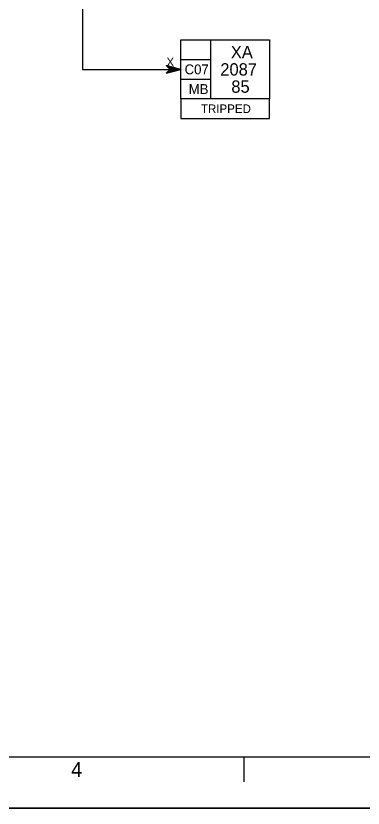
# Model space of a CAD drawing. Extents: x 0 to 841, y 0 to 594.
# Drawn here: x 576.5 to 647, y 0 to 160.9 of the extents above; entities that cross this region are included whole.
import ezdxf

# ---------------------------------------------------------------- set-up
doc = ezdxf.new("R2010")
doc.units = 0
for name, color, linetype in [('01-LIN-025-A', 7, 'Continuous'), ('09-LIN-050-B', 7, 'Continuous'), ('12-LIN-100-A', 7, 'Continuous'), ('45-', 7, 'Continuous'), ('46-', 7, 'Continuous'), ('48-BOR-018', 7, 'Continuous'), ('50-REV-035-TRNG', 7, 'Continuous')]:
    doc.layers.add(name, color=color, linetype=linetype)

msp = doc.modelspace()

# ---------------------------------------------------------------- linework, layer by layer
at = {"layer": '01-LIN-025-A'}
for p, q in [((648.95, 10.38), (10.33, 10.38)), ((622.78, 10.37), (622.78, 5.35))]:
    msp.add_line(p, q, dxfattribs=at)
at = {"layer": '09-LIN-050-B'}
msp.add_lwpolyline([(0, 0), (841, 0), (841, 594), (0, 594)], close=True, dxfattribs=at)
at = {"layer": '12-LIN-100-A'}
msp.add_lwpolyline([(0, 594), (841, 594), (841, 0), (0, 0)], close=True, dxfattribs=at)
at = {"layer": '46-'}
for p, q in [((610, 150), (607, 150.8)), ((607, 150.8), (607.8, 150)), ((607.8, 150), (607, 149.2)), ((607, 149.2), (610, 150)), ((609.6, 150), (607.4, 150.6)), ((607.4, 150.6), (608, 150)), ((608, 150), (607.4, 149.4)), ((607.4, 149.4), (609.6, 150)), ((609.2, 150), (607.8, 150.4)), ((607.8, 150.4), (608.2, 150)), ((608.2, 150), (607.8, 149.6)), ((607.8, 149.6), (609.2, 150)), ((608.8, 150), (608.2, 150.2)), ((608.2, 150.2), (608.4, 150)), ((608.4, 150), (608.2, 149.8)), ((608.2, 149.8), (608.8, 150))]:
    msp.add_line(p, q, dxfattribs=at)
msp.add_lwpolyline([(582, 211), (582, 207), (590, 207), (590, 150), (610, 150)], dxfattribs=at)
at = {"layer": '48-BOR-018'}
for p, q in [((610, 156), (628, 156)), ((610, 144), (610, 156)), ((616, 156), (616, 144)), ((628, 156), (628, 144)), ((610, 152), (616, 152)), ((610, 148), (616, 148)), ((628, 144), (610, 144)), ((610, 144), (610, 140)), ((628, 140), (628, 144)), ((610, 140), (628, 140))]:
    msp.add_line(p, q, dxfattribs=at)

# ---------------------------------------------------------------- texts
at = {"layer": '01-LIN-025-A'}
msp.add_text('4', height=3.02, dxfattribs=at).set_placement((587.72, 6.35))
at = {"layer": '45-'}
msp.add_text('X', height=1.75, dxfattribs=at).set_placement((607.07, 150.63))
at = {"layer": '50-REV-035-TRNG'}
for s, height, p in [('XA', 2.5, (620.13, 152.25)), ('2087', 2.5, (618, 148.75)), ('C07', 2, (610.75, 149)), ('MB', 2, (611.58, 145)), ('85', 2.5, (620.23, 145.25)), ('TRIPPED', 1.75, (614.06, 141.13))]:
    msp.add_text(s, height=height, dxfattribs=at).set_placement(p)

doc.saveas('drawing.dxf')
